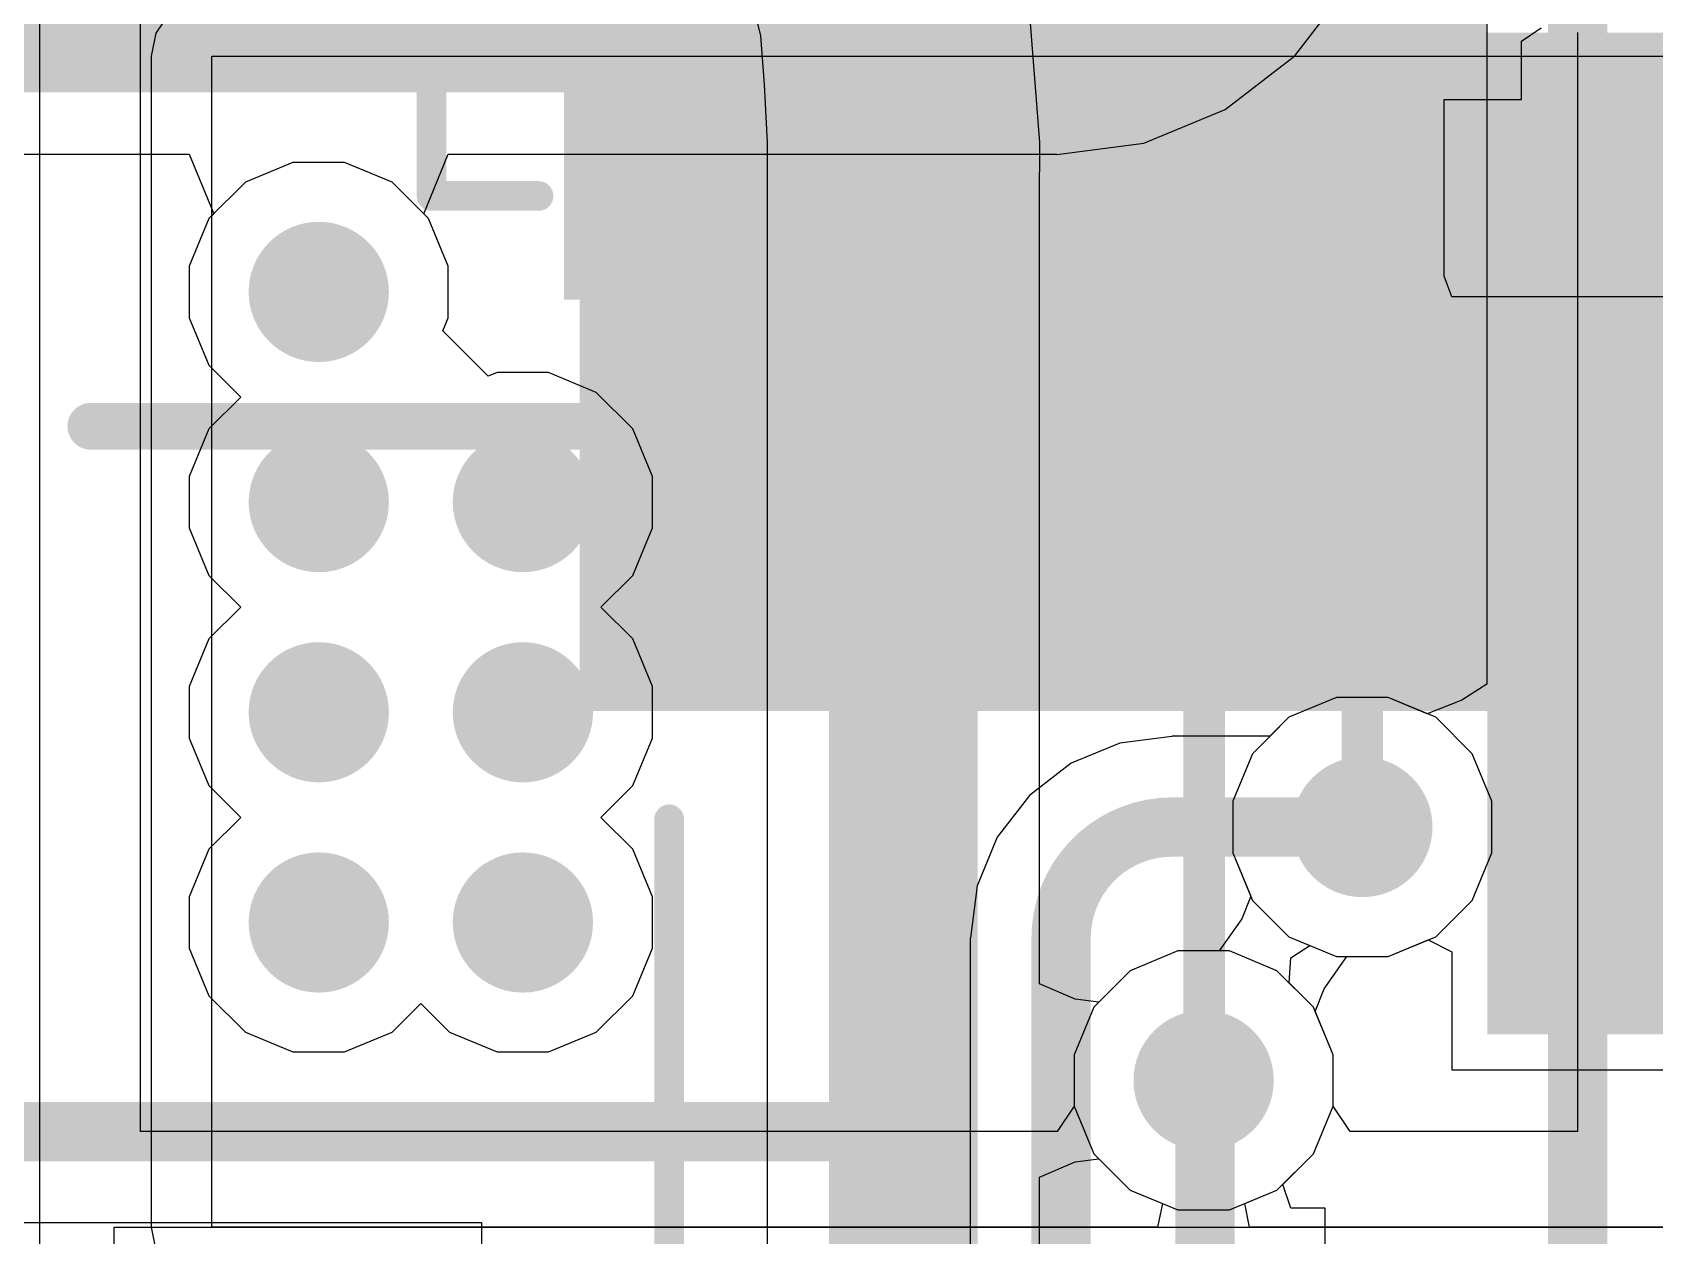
# Model space of a CAD drawing. Header units: inches. Extents: x -0.01 to 2.44, y -0.01 to 2.26.
# Drawn here: x 0.8918 to 1.1649, y 1.0539 to 1.2566 of the extents above; entities that cross this region are included whole.
import ezdxf

# ---------------------------------------------------------------- set-up
doc = ezdxf.new("R2010")
doc.units = ezdxf.units.IN
doc.header["$MEASUREMENT"] = 0
for name, color, linetype in [('Bottom Layer', 5, 'Continuous'), ('Bottom Overlay', 54, 'Continuous'), ('Bottom Paste', 16, 'Continuous'), ('Bottom Solder', 6, 'Continuous'), ('GROUND', 16, 'Continuous'), ('POWER', 76, 'Continuous'), ('SIGNAL1', 90, 'Continuous'), ('SIGNAL2', 156, 'Continuous'), ('Top Layer', 1, 'Continuous'), ('Top Overlay', 2, 'Continuous'), ('Top Paste', 8, 'Continuous'), ('Top Solder', 216, 'Continuous'), ('Via Holes', 16, 'Continuous')]:
    doc.layers.add(name, color=color, linetype=linetype)

# ---------------------------------------------------------------- blocks, each defined once
blk = doc.blocks.new('24_WQFN__4_4__16')
at = {"layer": 'Top Layer'}
for points in [[(-0.05472, 0.05906), (-0.05472, 0.09252), (-0.0437, 0.09252), (-0.0437, 0.05906)], [(-0.03504, 0.05906), (-0.03504, 0.09252), (-0.02402, 0.09252), (-0.02402, 0.05906)], [(-0.01535, 0.05906), (-0.01535, 0.09252), (-0.00433, 0.09252), (-0.00433, 0.05906)], [(0.00433, 0.05906), (0.00433, 0.09252), (0.01535, 0.09252), (0.01535, 0.05906)], [(0.02402, 0.05906), (0.02402, 0.09252), (0.03504, 0.09252), (0.03504, 0.05906)], [(0.0437, 0.05906), (0.0437, 0.09252), (0.05472, 0.09252), (0.05472, 0.05906)], [(-0.09449, 0.05472), (-0.06102, 0.05472), (-0.06102, 0.0437), (-0.09449, 0.0437)], [(0.06102, 0.05472), (0.09449, 0.05472), (0.09449, 0.0437), (0.06102, 0.0437)], [(-0.05315, 0.05315), (0.05315, 0.05315), (0.05315, -0.05315), (-0.05315, -0.05315)], [(-0.09449, 0.03504), (-0.06102, 0.03504), (-0.06102, 0.02402), (-0.09449, 0.02402)], [(0.06102, 0.03504), (0.09449, 0.03504), (0.09449, 0.02402), (0.06102, 0.02402)], [(-0.09449, 0.01535), (-0.06102, 0.01535), (-0.06102, 0.00433), (-0.09449, 0.00433)], [(0.06102, 0.01535), (0.09449, 0.01535), (0.09449, 0.00433), (0.06102, 0.00433)], [(-0.09449, -0.00433), (-0.06102, -0.00433), (-0.06102, -0.01535), (-0.09449, -0.01535)], [(0.06102, -0.00433), (0.09449, -0.00433), (0.09449, -0.01535), (0.06102, -0.01535)], [(-0.09449, -0.02402), (-0.06102, -0.02402), (-0.06102, -0.03504), (-0.09449, -0.03504)], [(0.06102, -0.02402), (0.09449, -0.02402), (0.09449, -0.03504), (0.06102, -0.03504)], [(-0.06102, -0.05472), (-0.09449, -0.05472), (-0.09449, -0.0437), (-0.06102, -0.0437)], [(0.06102, -0.0437), (0.09449, -0.0437), (0.09449, -0.05472), (0.06102, -0.05472)], [(-0.0437, -0.05906), (-0.0437, -0.09252), (-0.05472, -0.09252), (-0.05472, -0.05906)], [(-0.02402, -0.05906), (-0.02402, -0.09252), (-0.03504, -0.09252), (-0.03504, -0.05906)], [(-0.00433, -0.05906), (-0.00433, -0.09252), (-0.01535, -0.09252), (-0.01535, -0.05906)], [(0.01535, -0.05906), (0.01535, -0.09252), (0.00433, -0.09252), (0.00433, -0.05906)], [(0.03504, -0.05906), (0.03504, -0.09252), (0.02402, -0.09252), (0.02402, -0.05906)], [(0.05472, -0.05906), (0.05472, -0.09252), (0.0437, -0.09252), (0.0437, -0.05906)]]:
    blk.add_hatch(color=1, dxfattribs=at).paths.add_polyline_path(points)
at = {"layer": 'Top Paste'}
for points in [[(-0.05472, 0.05906), (-0.05472, 0.09252), (-0.0437, 0.09252), (-0.0437, 0.05906)], [(-0.03504, 0.05906), (-0.03504, 0.09252), (-0.02402, 0.09252), (-0.02402, 0.05906)], [(-0.01535, 0.05906), (-0.01535, 0.09252), (-0.00433, 0.09252), (-0.00433, 0.05906)], [(0.00433, 0.05906), (0.00433, 0.09252), (0.01535, 0.09252), (0.01535, 0.05906)], [(0.02402, 0.05906), (0.02402, 0.09252), (0.03504, 0.09252), (0.03504, 0.05906)], [(0.0437, 0.05906), (0.0437, 0.09252), (0.05472, 0.09252), (0.05472, 0.05906)], [(-0.09449, 0.05472), (-0.06102, 0.05472), (-0.06102, 0.0437), (-0.09449, 0.0437)], [(0.06102, 0.05472), (0.09449, 0.05472), (0.09449, 0.0437), (0.06102, 0.0437)], [(-0.05315, 0.05315), (0.05315, 0.05315), (0.05315, -0.05315), (-0.05315, -0.05315)], [(-0.09449, 0.03504), (-0.06102, 0.03504), (-0.06102, 0.02402), (-0.09449, 0.02402)], [(0.06102, 0.03504), (0.09449, 0.03504), (0.09449, 0.02402), (0.06102, 0.02402)], [(-0.09449, 0.01535), (-0.06102, 0.01535), (-0.06102, 0.00433), (-0.09449, 0.00433)], [(0.06102, 0.01535), (0.09449, 0.01535), (0.09449, 0.00433), (0.06102, 0.00433)], [(-0.09449, -0.00433), (-0.06102, -0.00433), (-0.06102, -0.01535), (-0.09449, -0.01535)], [(0.06102, -0.00433), (0.09449, -0.00433), (0.09449, -0.01535), (0.06102, -0.01535)], [(-0.09449, -0.02402), (-0.06102, -0.02402), (-0.06102, -0.03504), (-0.09449, -0.03504)], [(0.06102, -0.02402), (0.09449, -0.02402), (0.09449, -0.03504), (0.06102, -0.03504)], [(-0.06102, -0.05472), (-0.09449, -0.05472), (-0.09449, -0.0437), (-0.06102, -0.0437)], [(0.06102, -0.0437), (0.09449, -0.0437), (0.09449, -0.05472), (0.06102, -0.05472)], [(-0.0437, -0.05906), (-0.0437, -0.09252), (-0.05472, -0.09252), (-0.05472, -0.05906)], [(-0.02402, -0.05906), (-0.02402, -0.09252), (-0.03504, -0.09252), (-0.03504, -0.05906)], [(-0.00433, -0.05906), (-0.00433, -0.09252), (-0.01535, -0.09252), (-0.01535, -0.05906)], [(0.01535, -0.05906), (0.01535, -0.09252), (0.00433, -0.09252), (0.00433, -0.05906)], [(0.03504, -0.05906), (0.03504, -0.09252), (0.02402, -0.09252), (0.02402, -0.05906)], [(0.05472, -0.05906), (0.05472, -0.09252), (0.0437, -0.09252), (0.0437, -0.05906)]]:
    blk.add_hatch(color=8, dxfattribs=at).paths.add_polyline_path(points)
at = {"layer": 'Top Solder'}
for points in [[(-0.05872, 0.05506), (-0.05872, 0.09652), (-0.0397, 0.09652), (-0.0397, 0.05506)], [(-0.03904, 0.05506), (-0.03904, 0.09652), (-0.02002, 0.09652), (-0.02002, 0.05506)], [(-0.01935, 0.05506), (-0.01935, 0.09652), (-0.00033, 0.09652), (-0.00033, 0.05506)], [(0.00033, 0.05506), (0.00033, 0.09652), (0.01935, 0.09652), (0.01935, 0.05506)], [(0.02002, 0.05506), (0.02002, 0.09652), (0.03904, 0.09652), (0.03904, 0.05506)], [(0.0397, 0.05506), (0.0397, 0.09652), (0.05872, 0.09652), (0.05872, 0.05506)], [(-0.09849, 0.05872), (-0.05702, 0.05872), (-0.05702, 0.0397), (-0.09849, 0.0397)], [(0.05702, 0.05872), (0.09849, 0.05872), (0.09849, 0.0397), (0.05702, 0.0397)], [(-0.05715, 0.05715), (0.05715, 0.05715), (0.05715, -0.05715), (-0.05715, -0.05715)], [(-0.09849, 0.03904), (-0.05702, 0.03904), (-0.05702, 0.02002), (-0.09849, 0.02002)], [(0.05702, 0.03904), (0.09849, 0.03904), (0.09849, 0.02002), (0.05702, 0.02002)], [(-0.09849, 0.01935), (-0.05702, 0.01935), (-0.05702, 0.00033), (-0.09849, 0.00033)], [(0.05702, 0.01935), (0.09849, 0.01935), (0.09849, 0.00033), (0.05702, 0.00033)], [(-0.09849, -0.00033), (-0.05702, -0.00033), (-0.05702, -0.01935), (-0.09849, -0.01935)], [(0.05702, -0.00033), (0.09849, -0.00033), (0.09849, -0.01935), (0.05702, -0.01935)], [(-0.09849, -0.02002), (-0.05702, -0.02002), (-0.05702, -0.03904), (-0.09849, -0.03904)], [(0.05702, -0.02002), (0.09849, -0.02002), (0.09849, -0.03904), (0.05702, -0.03904)], [(-0.05702, -0.05872), (-0.09849, -0.05872), (-0.09849, -0.0397), (-0.05702, -0.0397)], [(0.05702, -0.0397), (0.09849, -0.0397), (0.09849, -0.05872), (0.05702, -0.05872)], [(-0.0397, -0.05506), (-0.0397, -0.09652), (-0.05872, -0.09652), (-0.05872, -0.05506)], [(-0.02002, -0.05506), (-0.02002, -0.09652), (-0.03904, -0.09652), (-0.03904, -0.05506)], [(-0.00033, -0.05506), (-0.00033, -0.09652), (-0.01935, -0.09652), (-0.01935, -0.05506)], [(0.01935, -0.05506), (0.01935, -0.09652), (0.00033, -0.09652), (0.00033, -0.05506)], [(0.03904, -0.05506), (0.03904, -0.09652), (0.02002, -0.09652), (0.02002, -0.05506)], [(0.05872, -0.05506), (0.05872, -0.09652), (0.0397, -0.09652), (0.0397, -0.05506)]]:
    blk.add_hatch(color=216, dxfattribs=at).paths.add_polyline_path(points)
at = {"layer": 'Top Overlay'}
for points in [[(-0.062, 0.081, 0.005, 0.005, 0), (-0.081, 0.081, 0.005, 0.005, 0)], [(-0.081, 0.063, 0.005, 0.005, 0), (-0.081, 0.081, 0.005, 0.005, 0)], [(0.081, 0.081, 0.005, 0.005, 0), (0.062, 0.081, 0.005, 0.005, 0)], [(0.081, 0.063, 0.005, 0.005, 0), (0.081, 0.081, 0.005, 0.005, 0)], [(-0.106, 0.04457, 0.005, 0.005, 0), (-0.106, 0.05457, 0.005, 0.005, 0)], [(-0.101, 0.04957, 0.005, 0.005, 0), (-0.106, 0.05457, 0.005, 0.005, 0)], [(-0.106, 0.04457, 0.005, 0.005, 0), (-0.101, 0.04957, 0.005, 0.005, 0)], [(-0.081, -0.081, 0.005, 0.005, 0), (-0.081, -0.063, 0.005, 0.005, 0)], [(0.081, -0.081, 0.005, 0.005, 0), (0.081, -0.063, 0.005, 0.005, 0)], [(-0.062, -0.081, 0.005, 0.005, 0), (-0.081, -0.081, 0.005, 0.005, 0)], [(0.081, -0.081, 0.005, 0.005, 0), (0.062, -0.081, 0.005, 0.005, 0)]]:
    blk.add_lwpolyline(points, format="xyseb", dxfattribs=at)
for points in [[(-0.08225, 0.081, 0.0025, 0.0025, 1), (-0.07975, 0.081, 0.0025, 0.0025, 1)], [(-0.08225, 0.081, 0.0025, 0.0025, 1), (-0.07975, 0.081, 0.0025, 0.0025, 1)], [(-0.06325, 0.081, 0.0025, 0.0025, 1), (-0.06075, 0.081, 0.0025, 0.0025, 1)], [(0.06075, 0.081, 0.0025, 0.0025, 1), (0.06325, 0.081, 0.0025, 0.0025, 1)], [(0.07975, 0.081, 0.0025, 0.0025, 1), (0.08225, 0.081, 0.0025, 0.0025, 1)], [(0.07975, 0.081, 0.0025, 0.0025, 1), (0.08225, 0.081, 0.0025, 0.0025, 1)], [(-0.08225, 0.063, 0.0025, 0.0025, 1), (-0.07975, 0.063, 0.0025, 0.0025, 1)], [(0.07975, 0.063, 0.0025, 0.0025, 1), (0.08225, 0.063, 0.0025, 0.0025, 1)], [(-0.10725, 0.05457, 0.0025, 0.0025, 1), (-0.10475, 0.05457, 0.0025, 0.0025, 1)], [(-0.10725, 0.05457, 0.0025, 0.0025, 1), (-0.10475, 0.05457, 0.0025, 0.0025, 1)], [(-0.10225, 0.04957, 0.0025, 0.0025, 1), (-0.09975, 0.04957, 0.0025, 0.0025, 1)], [(-0.10225, 0.04957, 0.0025, 0.0025, 1), (-0.09975, 0.04957, 0.0025, 0.0025, 1)], [(-0.10725, 0.04457, 0.0025, 0.0025, 1), (-0.10475, 0.04457, 0.0025, 0.0025, 1)], [(-0.10725, 0.04457, 0.0025, 0.0025, 1), (-0.10475, 0.04457, 0.0025, 0.0025, 1)], [(-0.08225, -0.063, 0.0025, 0.0025, 1), (-0.07975, -0.063, 0.0025, 0.0025, 1)], [(0.07975, -0.063, 0.0025, 0.0025, 1), (0.08225, -0.063, 0.0025, 0.0025, 1)], [(-0.08225, -0.081, 0.0025, 0.0025, 1), (-0.07975, -0.081, 0.0025, 0.0025, 1)], [(-0.08225, -0.081, 0.0025, 0.0025, 1), (-0.07975, -0.081, 0.0025, 0.0025, 1)], [(-0.06325, -0.081, 0.0025, 0.0025, 1), (-0.06075, -0.081, 0.0025, 0.0025, 1)], [(0.06075, -0.081, 0.0025, 0.0025, 1), (0.06325, -0.081, 0.0025, 0.0025, 1)], [(0.07975, -0.081, 0.0025, 0.0025, 1), (0.08225, -0.081, 0.0025, 0.0025, 1)], [(0.07975, -0.081, 0.0025, 0.0025, 1), (0.08225, -0.081, 0.0025, 0.0025, 1)]]:
    blk.add_lwpolyline(points, format="xyseb", close=True, dxfattribs=at)
blk = doc.blocks.new('RES_3920_B_46')
at = {"layer": 'Bottom Layer'}
blk.add_hatch(color=5, dxfattribs=at).paths.add_polyline_path([(-0.21654, 0.12205), (-0.11024, 0.12205), (-0.11024, -0.12205), (-0.21654, -0.12205)])
at = {"layer": 'Bottom Paste'}
blk.add_hatch(color=16, dxfattribs=at).paths.add_polyline_path([(-0.21654, 0.12205), (-0.11024, 0.12205), (-0.11024, -0.12205), (-0.21654, -0.12205)])
at = {"layer": 'Bottom Solder'}
blk.add_hatch(color=6, dxfattribs=at).paths.add_polyline_path([(-0.22054, 0.12605), (-0.10624, 0.12605), (-0.10624, -0.12605), (-0.22054, -0.12605)])
at = {"layer": 'Bottom Overlay'}
blk.add_lwpolyline([(0.082, -0.111, 0.005, 0.005, 0), (-0.088, -0.111, 0.005, 0.005, 0)], format="xyseb", dxfattribs=at)
blk.add_lwpolyline([(-0.08925, -0.111, 0.0025, 0.0025, 1), (-0.08675, -0.111, 0.0025, 0.0025, 1)], format="xyseb", close=True, dxfattribs=at)
blk = doc.blocks.new('BM04B_GHS_TBT_88')
at = {"layer": 'Top Layer'}
blk.add_hatch(color=1, dxfattribs=at).paths.add_polyline_path([(-0.16634, 0.01476), (-0.12697, 0.01476), (-0.12697, -0.09547), (-0.16634, -0.09547)])
at = {"layer": 'Top Paste'}
blk.add_hatch(color=8, dxfattribs=at).paths.add_polyline_path([(-0.16634, 0.01476), (-0.12697, 0.01476), (-0.12697, -0.09547), (-0.16634, -0.09547)])
at = {"layer": 'Top Solder'}
blk.add_hatch(color=216, dxfattribs=at).paths.add_polyline_path([(-0.17034, 0.01876), (-0.12297, 0.01876), (-0.12297, -0.09947), (-0.17034, -0.09947)])
at = {"layer": 'Top Overlay'}
blk.add_lwpolyline([(0.1122, -0.08366, 0.00787, 0.00787, 0), (-0.1122, -0.08366, 0.00787, 0.00787, 0)], format="xyseb", dxfattribs=at)
for points in [[(-0.11417, -0.08366, 0.00394, 0.00394, 1), (-0.11024, -0.08366, 0.00394, 0.00394, 1)], [(0.11024, -0.08366, 0.00394, 0.00394, 1), (0.11417, -0.08366, 0.00394, 0.00394, 1)]]:
    blk.add_lwpolyline(points, format="xyseb", close=True, dxfattribs=at)

msp = doc.modelspace()

# ---------------------------------------------------------------- hatches: boundary and pattern name
at = {"layer": 'Bottom Layer'}
h = msp.add_hatch(color=5, dxfattribs=at)
edge = h.paths.add_edge_path()
edge.add_arc((0.94, 1.21284), 0.01181, 0, 360)
h = msp.add_hatch(color=5, dxfattribs=at)
edge = h.paths.add_edge_path()
edge.add_arc((0.94, 1.17743), 0.01181, 0, 360)
h = msp.add_hatch(color=5, dxfattribs=at)
edge = h.paths.add_edge_path()
edge.add_arc((0.97437, 1.17743), 0.01181, 0, 360)
h = msp.add_hatch(color=5, dxfattribs=at)
edge = h.paths.add_edge_path()
edge.add_arc((0.94, 1.14202), 0.01181, 0, 360)
h = msp.add_hatch(color=5, dxfattribs=at)
edge = h.paths.add_edge_path()
edge.add_arc((0.97437, 1.14202), 0.01181, 0, 360)
h = msp.add_hatch(color=5, dxfattribs=at)
edge = h.paths.add_edge_path()
edge.add_arc((1.11573, 1.12269), 0.01181, 0, 360)
h = msp.add_hatch(color=5, dxfattribs=at)
edge = h.paths.add_edge_path()
edge.add_arc((0.94, 1.10661), 0.01181, 0, 360)
h = msp.add_hatch(color=5, dxfattribs=at)
edge = h.paths.add_edge_path()
edge.add_arc((0.97437, 1.10661), 0.01181, 0, 360)
h = msp.add_hatch(color=5, dxfattribs=at)
edge = h.paths.add_edge_path()
edge.add_arc((1.089, 1.08), 0.01181, 0, 360)
at = {"layer": 'GROUND'}
h = msp.add_hatch(color=16, dxfattribs=at)
edge = h.paths.add_edge_path()
edge.add_arc((0.94, 1.21284), 0.01181, 0, 360)
h = msp.add_hatch(color=16, dxfattribs=at)
edge = h.paths.add_edge_path()
edge.add_arc((0.94, 1.17743), 0.01181, 0, 360)
h = msp.add_hatch(color=16, dxfattribs=at)
edge = h.paths.add_edge_path()
edge.add_arc((0.97437, 1.17743), 0.01181, 0, 360)
h = msp.add_hatch(color=16, dxfattribs=at)
edge = h.paths.add_edge_path()
edge.add_arc((0.94, 1.14202), 0.01181, 0, 360)
h = msp.add_hatch(color=16, dxfattribs=at)
edge = h.paths.add_edge_path()
edge.add_arc((0.97437, 1.14202), 0.01181, 0, 360)
h = msp.add_hatch(color=16, dxfattribs=at)
edge = h.paths.add_edge_path()
edge.add_arc((1.11573, 1.12269), 0.01181, 0, 360)
h = msp.add_hatch(color=16, dxfattribs=at)
edge = h.paths.add_edge_path()
edge.add_arc((0.94, 1.10661), 0.01181, 0, 360)
h = msp.add_hatch(color=16, dxfattribs=at)
edge = h.paths.add_edge_path()
edge.add_arc((0.97437, 1.10661), 0.01181, 0, 360)
h = msp.add_hatch(color=16, dxfattribs=at)
edge = h.paths.add_edge_path()
edge.add_arc((1.089, 1.08), 0.01181, 0, 360)
at = {"layer": 'POWER'}
h = msp.add_hatch(color=76, dxfattribs=at)
edge = h.paths.add_edge_path()
edge.add_arc((0.94, 1.21284), 0.01181, 0, 360)
h = msp.add_hatch(color=76, dxfattribs=at)
edge = h.paths.add_edge_path()
edge.add_arc((0.94, 1.17743), 0.01181, 0, 360)
h = msp.add_hatch(color=76, dxfattribs=at)
edge = h.paths.add_edge_path()
edge.add_arc((0.97437, 1.17743), 0.01181, 0, 360)
h = msp.add_hatch(color=76, dxfattribs=at)
edge = h.paths.add_edge_path()
edge.add_arc((0.94, 1.14202), 0.01181, 0, 360)
h = msp.add_hatch(color=76, dxfattribs=at)
edge = h.paths.add_edge_path()
edge.add_arc((0.97437, 1.14202), 0.01181, 0, 360)
h = msp.add_hatch(color=76, dxfattribs=at)
edge = h.paths.add_edge_path()
edge.add_arc((1.11573, 1.12269), 0.01181, 0, 360)
h = msp.add_hatch(color=76, dxfattribs=at)
edge = h.paths.add_edge_path()
edge.add_arc((0.94, 1.10661), 0.01181, 0, 360)
h = msp.add_hatch(color=76, dxfattribs=at)
edge = h.paths.add_edge_path()
edge.add_arc((0.97437, 1.10661), 0.01181, 0, 360)
h = msp.add_hatch(color=76, dxfattribs=at)
edge = h.paths.add_edge_path()
edge.add_arc((1.089, 1.08), 0.01181, 0, 360)
at = {"layer": 'SIGNAL1'}
h = msp.add_hatch(color=90, dxfattribs=at)
edge = h.paths.add_edge_path()
edge.add_arc((0.94, 1.21284), 0.01181, 0, 360)
h = msp.add_hatch(color=90, dxfattribs=at)
edge = h.paths.add_edge_path()
edge.add_arc((0.94, 1.17743), 0.01181, 0, 360)
h = msp.add_hatch(color=90, dxfattribs=at)
edge = h.paths.add_edge_path()
edge.add_arc((0.97437, 1.17743), 0.01181, 0, 360)
h = msp.add_hatch(color=90, dxfattribs=at)
edge = h.paths.add_edge_path()
edge.add_arc((0.94, 1.14202), 0.01181, 0, 360)
h = msp.add_hatch(color=90, dxfattribs=at)
edge = h.paths.add_edge_path()
edge.add_arc((0.97437, 1.14202), 0.01181, 0, 360)
h = msp.add_hatch(color=90, dxfattribs=at)
edge = h.paths.add_edge_path()
edge.add_arc((1.11573, 1.12269), 0.01181, 0, 360)
h = msp.add_hatch(color=90, dxfattribs=at)
edge = h.paths.add_edge_path()
edge.add_arc((0.94, 1.10661), 0.01181, 0, 360)
h = msp.add_hatch(color=90, dxfattribs=at)
edge = h.paths.add_edge_path()
edge.add_arc((0.97437, 1.10661), 0.01181, 0, 360)
h = msp.add_hatch(color=90, dxfattribs=at)
edge = h.paths.add_edge_path()
edge.add_arc((1.089, 1.08), 0.01181, 0, 360)
at = {"layer": 'SIGNAL2'}
h = msp.add_hatch(color=156, dxfattribs=at)
edge = h.paths.add_edge_path()
edge.add_arc((0.94, 1.21284), 0.01181, 0, 360)
h = msp.add_hatch(color=156, dxfattribs=at)
edge = h.paths.add_edge_path()
edge.add_arc((0.94, 1.17743), 0.01181, 0, 360)
h = msp.add_hatch(color=156, dxfattribs=at)
edge = h.paths.add_edge_path()
edge.add_arc((0.97437, 1.17743), 0.01181, 0, 360)
h = msp.add_hatch(color=156, dxfattribs=at)
edge = h.paths.add_edge_path()
edge.add_arc((0.94, 1.14202), 0.01181, 0, 360)
h = msp.add_hatch(color=156, dxfattribs=at)
edge = h.paths.add_edge_path()
edge.add_arc((0.97437, 1.14202), 0.01181, 0, 360)
h = msp.add_hatch(color=156, dxfattribs=at)
edge = h.paths.add_edge_path()
edge.add_arc((1.11573, 1.12269), 0.01181, 0, 360)
h = msp.add_hatch(color=156, dxfattribs=at)
edge = h.paths.add_edge_path()
edge.add_arc((0.94, 1.10661), 0.01181, 0, 360)
h = msp.add_hatch(color=156, dxfattribs=at)
edge = h.paths.add_edge_path()
edge.add_arc((0.97437, 1.10661), 0.01181, 0, 360)
h = msp.add_hatch(color=156, dxfattribs=at)
edge = h.paths.add_edge_path()
edge.add_arc((1.089, 1.08), 0.01181, 0, 360)
at = {"layer": 'Top Layer'}
h = msp.add_hatch(color=1, dxfattribs=at)
edge = h.paths.add_edge_path()
edge.add_arc((0.94, 1.21284), 0.01181, 0, 360)
h = msp.add_hatch(color=1, dxfattribs=at)
edge = h.paths.add_edge_path()
edge.add_arc((0.94, 1.17743), 0.01181, 0, 360)
h = msp.add_hatch(color=1, dxfattribs=at)
edge = h.paths.add_edge_path()
edge.add_arc((0.97437, 1.17743), 0.01181, 0, 360)
h = msp.add_hatch(color=1, dxfattribs=at)
edge = h.paths.add_edge_path()
edge.add_arc((0.94, 1.14202), 0.01181, 0, 360)
h = msp.add_hatch(color=1, dxfattribs=at)
edge = h.paths.add_edge_path()
edge.add_arc((0.97437, 1.14202), 0.01181, 0, 360)
h = msp.add_hatch(color=1, dxfattribs=at)
edge = h.paths.add_edge_path()
edge.add_arc((1.11573, 1.12269), 0.01181, 0, 360)
h = msp.add_hatch(color=1, dxfattribs=at)
edge = h.paths.add_edge_path()
edge.add_arc((0.94, 1.10661), 0.01181, 0, 360)
h = msp.add_hatch(color=1, dxfattribs=at)
edge = h.paths.add_edge_path()
edge.add_arc((0.97437, 1.10661), 0.01181, 0, 360)
h = msp.add_hatch(color=1, dxfattribs=at)
edge = h.paths.add_edge_path()
edge.add_arc((1.089, 1.08), 0.01181, 0, 360)
at = {"layer": 'Via Holes'}
h = msp.add_hatch(color=7, dxfattribs=at)
edge = h.paths.add_edge_path()
edge.add_arc((0.94, 1.21284), 0.00591, 0, 360)
h = msp.add_hatch(color=7, dxfattribs=at)
edge = h.paths.add_edge_path()
edge.add_arc((0.94, 1.17743), 0.00591, 0, 360)
h = msp.add_hatch(color=7, dxfattribs=at)
edge = h.paths.add_edge_path()
edge.add_arc((0.97437, 1.17743), 0.00591, 0, 360)
h = msp.add_hatch(color=7, dxfattribs=at)
edge = h.paths.add_edge_path()
edge.add_arc((0.94, 1.14202), 0.00591, 0, 360)
h = msp.add_hatch(color=7, dxfattribs=at)
edge = h.paths.add_edge_path()
edge.add_arc((0.97437, 1.14202), 0.00591, 0, 360)
h = msp.add_hatch(color=7, dxfattribs=at)
edge = h.paths.add_edge_path()
edge.add_arc((1.11573, 1.12269), 0.00591, 0, 360)
h = msp.add_hatch(color=7, dxfattribs=at)
edge = h.paths.add_edge_path()
edge.add_arc((0.94, 1.10661), 0.00591, 0, 360)
h = msp.add_hatch(color=7, dxfattribs=at)
edge = h.paths.add_edge_path()
edge.add_arc((0.97437, 1.10661), 0.00591, 0, 360)
h = msp.add_hatch(color=7, dxfattribs=at)
edge = h.paths.add_edge_path()
edge.add_arc((1.089, 1.08), 0.00591, 0, 360)

# ---------------------------------------------------------------- linework, layer by layer
at = {"layer": 'Bottom Layer'}
for p, q in [((0.91479, 1.25974), (0.91258, 1.25644)), ((0.91258, 1.25644), (0.9118, 1.25254)), ((0.9118, 1.25254), (0.9118, 1.05527)), ((0.922, 1.05527), (0.922, 1.25254)), ((0.922, 1.25254), (1.23205, 1.25254)), ((1.11139, 1.1445), (1.10337, 1.14118)), ((1.12007, 1.1445), (1.11139, 1.1445)), ((1.12808, 1.14118), (1.12007, 1.1445)), ((1.10337, 1.14118), (1.09724, 1.13505)), ((1.13422, 1.13505), (1.12808, 1.14118)), ((1.09724, 1.13505), (1.09392, 1.12703)), ((1.13754, 1.12703), (1.13422, 1.13505)), ((1.09392, 1.12703), (1.09392, 1.11835)), ((1.13754, 1.11835), (1.13754, 1.12703)), ((1.09392, 1.11835), (1.09724, 1.11034)), ((1.13422, 1.11034), (1.13754, 1.11835)), ((1.09724, 1.11034), (1.10337, 1.1042)), ((1.12808, 1.1042), (1.13422, 1.11034)), ((1.10337, 1.1042), (1.11139, 1.10088)), ((1.12007, 1.10088), (1.12808, 1.1042)), ((1.08466, 1.10181), (1.07665, 1.09849)), ((1.09334, 1.10181), (1.08466, 1.10181)), ((1.10135, 1.09849), (1.09334, 1.10181)), ((1.11139, 1.10088), (1.12007, 1.10088)), ((1.07665, 1.09849), (1.07051, 1.09235)), ((1.10749, 1.09235), (1.10135, 1.09849)), ((1.07051, 1.09235), (1.06719, 1.08434)), ((1.11081, 1.08434), (1.10749, 1.09235)), ((1.06719, 1.08434), (1.06719, 1.07566)), ((1.11081, 1.07566), (1.11081, 1.08434)), ((1.06719, 1.07566), (1.07051, 1.06765)), ((1.10749, 1.06765), (1.11081, 1.07566)), ((1.07051, 1.06765), (1.07665, 1.06151)), ((1.10135, 1.06151), (1.10749, 1.06765)), ((1.07665, 1.06151), (1.08206, 1.05927)), ((1.09594, 1.05927), (1.10135, 1.06151)), ((1.08206, 1.05927), (1.08126, 1.05527)), ((1.09674, 1.05527), (1.09594, 1.05927)), ((0.9118, 1.05527), (0.91258, 1.05137)), ((1.08126, 1.05527), (0.922, 1.05527)), ((1.302, 1.05527), (1.09674, 1.05527))]:
    msp.add_line(p, q, dxfattribs=at)
at = {"layer": 'GROUND'}
for p, q in [((0.93566, 1.23465), (0.92765, 1.23133)), ((0.94434, 1.23465), (0.93566, 1.23465)), ((0.95235, 1.23133), (0.94434, 1.23465)), ((0.92765, 1.23133), (0.92151, 1.22519)), ((0.95849, 1.22519), (0.95235, 1.23133)), ((0.92151, 1.22519), (0.91819, 1.21718)), ((0.96181, 1.21718), (0.95849, 1.22519)), ((0.91819, 1.21718), (0.91819, 1.2085)), ((0.96181, 1.2085), (0.96181, 1.21718)), ((0.91819, 1.2085), (0.92151, 1.20049)), ((0.96089, 1.20628), (0.96181, 1.2085)), ((0.96854, 1.19863), (0.96089, 1.20628)), ((0.92151, 1.20049), (0.92686, 1.19513)), ((0.97003, 1.19924), (0.96854, 1.19863)), ((0.9787, 1.19924), (0.97003, 1.19924)), ((0.98672, 1.19592), (0.9787, 1.19924)), ((0.92686, 1.19513), (0.92151, 1.18978)), ((0.99286, 1.18978), (0.98672, 1.19592)), ((0.92151, 1.18978), (0.91819, 1.18177)), ((0.99618, 1.18177), (0.99286, 1.18978)), ((0.91819, 1.18177), (0.91819, 1.17309)), ((0.99618, 1.17309), (0.99618, 1.18177)), ((0.91819, 1.17309), (0.92151, 1.16507)), ((0.99286, 1.16507), (0.99618, 1.17309)), ((0.92151, 1.16507), (0.92686, 1.15972)), ((0.98751, 1.15972), (0.99286, 1.16507)), ((0.92686, 1.15972), (0.92151, 1.15437)), ((0.99286, 1.15437), (0.98751, 1.15972)), ((0.92151, 1.15437), (0.91819, 1.14636)), ((0.99618, 1.14636), (0.99286, 1.15437)), ((0.91819, 1.14636), (0.91819, 1.13768)), ((0.99618, 1.13768), (0.99618, 1.14636)), ((1.11139, 1.1445), (1.10337, 1.14118)), ((1.12007, 1.1445), (1.11139, 1.1445)), ((1.12808, 1.14118), (1.12007, 1.1445)), ((1.10337, 1.14118), (1.09724, 1.13505)), ((1.13422, 1.13505), (1.12808, 1.14118)), ((0.91819, 1.13768), (0.92151, 1.12966)), ((0.99286, 1.12966), (0.99618, 1.13768)), ((1.09724, 1.13505), (1.09392, 1.12703)), ((1.13754, 1.12703), (1.13422, 1.13505)), ((0.92151, 1.12966), (0.92686, 1.12431)), ((0.98751, 1.12431), (0.99286, 1.12966)), ((1.09392, 1.12703), (1.09392, 1.11835)), ((1.13754, 1.11835), (1.13754, 1.12703)), ((0.92686, 1.12431), (0.92151, 1.11896)), ((0.99286, 1.11896), (0.98751, 1.12431)), ((0.92151, 1.11896), (0.91819, 1.11095)), ((0.99618, 1.11095), (0.99286, 1.11896)), ((1.09392, 1.11835), (1.09694, 1.11105)), ((1.13422, 1.11034), (1.13754, 1.11835)), ((0.91819, 1.11095), (0.91819, 1.10227)), ((0.99618, 1.10227), (0.99618, 1.11095)), ((1.09694, 1.11105), (1.09545, 1.10723)), ((1.12808, 1.1042), (1.13422, 1.11034)), ((1.09545, 1.10723), (1.09162, 1.10181)), ((1.12007, 1.10088), (1.12808, 1.1042)), ((0.91819, 1.10227), (0.92151, 1.09425)), ((0.99286, 1.09425), (0.99618, 1.10227)), ((1.08466, 1.10181), (1.07665, 1.09849)), ((1.09162, 1.10181), (1.08466, 1.10181)), ((1.10928, 1.09546), (1.11311, 1.10088)), ((1.11311, 1.10088), (1.12007, 1.10088)), ((1.07665, 1.09849), (1.07051, 1.09235)), ((1.10779, 1.09164), (1.10928, 1.09546)), ((0.92151, 1.09425), (0.92765, 1.08812)), ((0.95235, 1.08812), (0.95718, 1.09294)), ((0.95718, 1.09294), (0.96201, 1.08812)), ((0.98672, 1.08812), (0.99286, 1.09425)), ((1.07051, 1.09235), (1.06719, 1.08434)), ((1.11081, 1.08434), (1.10779, 1.09164)), ((0.92765, 1.08812), (0.93566, 1.0848)), ((0.94434, 1.0848), (0.95235, 1.08812)), ((0.96201, 1.08812), (0.97003, 1.0848)), ((0.9787, 1.0848), (0.98672, 1.08812)), ((0.93566, 1.0848), (0.94434, 1.0848)), ((0.97003, 1.0848), (0.9787, 1.0848)), ((1.06719, 1.08434), (1.06719, 1.07566)), ((1.11081, 1.07566), (1.11081, 1.08434)), ((1.06719, 1.07566), (1.07051, 1.06765)), ((1.10749, 1.06765), (1.11081, 1.07566)), ((1.07051, 1.06765), (1.07665, 1.06151)), ((1.10135, 1.06151), (1.10749, 1.06765)), ((1.07665, 1.06151), (1.08466, 1.05819)), ((1.09334, 1.05819), (1.10135, 1.06151)), ((1.08466, 1.05819), (1.09334, 1.05819))]:
    msp.add_line(p, q, dxfattribs=at)
at = {"layer": 'POWER'}
for p, q in [((0.91, 1.07138), (0.91, 1.28326)), ((0.89297, 1.26867), (0.89297, 0.81)), ((1.15196, 1.25657), (1.15196, 1.07138)), ((1.11139, 1.1445), (1.10337, 1.14118)), ((1.12007, 1.1445), (1.11139, 1.1445)), ((1.12808, 1.14118), (1.12007, 1.1445)), ((1.10337, 1.14118), (1.09724, 1.13505)), ((1.13422, 1.13505), (1.12808, 1.14118)), ((1.09724, 1.13505), (1.09392, 1.12703)), ((1.13754, 1.12703), (1.13422, 1.13505)), ((1.09392, 1.12703), (1.09392, 1.11835)), ((1.13754, 1.11835), (1.13754, 1.12703)), ((1.09392, 1.11835), (1.09694, 1.11105)), ((1.13422, 1.11034), (1.13754, 1.11835)), ((1.09694, 1.11105), (1.09545, 1.10723)), ((1.12808, 1.1042), (1.13422, 1.11034)), ((1.09545, 1.10723), (1.09162, 1.10181)), ((1.12007, 1.10088), (1.12808, 1.1042)), ((1.08466, 1.10181), (1.07665, 1.09849)), ((1.09162, 1.10181), (1.08466, 1.10181)), ((1.10928, 1.09546), (1.11311, 1.10088)), ((1.11311, 1.10088), (1.12007, 1.10088)), ((1.07665, 1.09849), (1.07051, 1.09235)), ((1.10779, 1.09164), (1.10928, 1.09546)), ((1.07051, 1.09235), (1.06719, 1.08434)), ((1.11081, 1.08434), (1.10779, 1.09164)), ((1.06719, 1.08434), (1.06719, 1.07566)), ((1.11081, 1.07566), (1.11081, 1.08434)), ((1.06719, 1.07566), (1.06433, 1.07138)), ((1.11367, 1.07138), (1.11081, 1.07566)), ((1.06433, 1.07138), (0.91, 1.07138)), ((1.15196, 1.07138), (1.11367, 1.07138)), ((0.90553, 0.82923), (0.90553, 1.05527)), ((0.90553, 1.05527), (2.03705, 1.05527))]:
    msp.add_line(p, q, dxfattribs=at)
at = {"layer": 'SIGNAL1'}
for p, q in [((1.01015, 1.27355), (1.01436, 1.256)), ((1.06142, 1.238), (1.05944, 1.26314)), ((1.01436, 1.256), (1.01501, 1.24781)), ((1.01501, 1.24781), (1.01548, 1.238)), ((1.01548, 1.238), (1.01548, 1.23797)), ((1.01548, 1.23797), (1.01548, 1.2379)), ((1.01548, 1.2379), (1.01548, 0.98746)), ((1.06137, 1.22803), (1.06142, 1.238)), ((1.06142, 1.238), (1.06142, 1.238)), ((1.06142, 1.238), (1.06142, 1.238)), ((0.93566, 1.23465), (0.92765, 1.23133)), ((0.94434, 1.23465), (0.93566, 1.23465)), ((0.95235, 1.23133), (0.94434, 1.23465)), ((0.92765, 1.23133), (0.92151, 1.22519)), ((0.95849, 1.22519), (0.95235, 1.23133)), ((1.06137, 1.09628), (1.06137, 1.22803)), ((0.92151, 1.22519), (0.91819, 1.21718)), ((0.96181, 1.21718), (0.95849, 1.22519)), ((0.91819, 1.21718), (0.91819, 1.2085)), ((0.96181, 1.2085), (0.96181, 1.21718)), ((0.91819, 1.2085), (0.92151, 1.20049)), ((0.96089, 1.20628), (0.96181, 1.2085)), ((0.96854, 1.19863), (0.96089, 1.20628)), ((0.92151, 1.20049), (0.92686, 1.19513)), ((0.97003, 1.19924), (0.96854, 1.19863)), ((0.9787, 1.19924), (0.97003, 1.19924)), ((0.98672, 1.19592), (0.9787, 1.19924)), ((0.92686, 1.19513), (0.92151, 1.18978)), ((0.99286, 1.18978), (0.98672, 1.19592)), ((0.92151, 1.18978), (0.91819, 1.18177)), ((0.99618, 1.18177), (0.99286, 1.18978)), ((0.91819, 1.18177), (0.91819, 1.17309)), ((0.99618, 1.17309), (0.99618, 1.18177)), ((0.91819, 1.17309), (0.92151, 1.16507)), ((0.99286, 1.16507), (0.99618, 1.17309)), ((0.92151, 1.16507), (0.92686, 1.15972)), ((0.98751, 1.15972), (0.99286, 1.16507)), ((0.92686, 1.15972), (0.92151, 1.15437)), ((0.99286, 1.15437), (0.98751, 1.15972)), ((0.92151, 1.15437), (0.91819, 1.14636)), ((0.99618, 1.14636), (0.99286, 1.15437)), ((0.91819, 1.14636), (0.91819, 1.13768)), ((0.99618, 1.13768), (0.99618, 1.14636)), ((1.11139, 1.1445), (1.10337, 1.14118)), ((1.12007, 1.1445), (1.11139, 1.1445)), ((1.12808, 1.14118), (1.12007, 1.1445)), ((1.10337, 1.14118), (1.09724, 1.13505)), ((1.13422, 1.13505), (1.12808, 1.14118)), ((0.91819, 1.13768), (0.92151, 1.12966)), ((0.99286, 1.12966), (0.99618, 1.13768)), ((1.09724, 1.13505), (1.09392, 1.12703)), ((1.13754, 1.12703), (1.13422, 1.13505)), ((0.92151, 1.12966), (0.92686, 1.12431)), ((0.98751, 1.12431), (0.99286, 1.12966)), ((1.09392, 1.12703), (1.09392, 1.11835)), ((1.13754, 1.11835), (1.13754, 1.12703)), ((0.92686, 1.12431), (0.92151, 1.11896)), ((0.99286, 1.11896), (0.98751, 1.12431)), ((0.92151, 1.11896), (0.91819, 1.11095)), ((0.99618, 1.11095), (0.99286, 1.11896)), ((1.09392, 1.11835), (1.09694, 1.11105)), ((1.13422, 1.11034), (1.13754, 1.11835)), ((0.91819, 1.11095), (0.91819, 1.10227)), ((0.99618, 1.10227), (0.99618, 1.11095)), ((1.09694, 1.11105), (1.09545, 1.10723)), ((1.12808, 1.1042), (1.13422, 1.11034)), ((1.09545, 1.10723), (1.09162, 1.10181)), ((1.12007, 1.10088), (1.12808, 1.1042)), ((0.91819, 1.10227), (0.92151, 1.09425)), ((0.99286, 1.09425), (0.99618, 1.10227)), ((1.08466, 1.10181), (1.07665, 1.09849)), ((1.09162, 1.10181), (1.08466, 1.10181)), ((1.10928, 1.09546), (1.11311, 1.10088)), ((1.11311, 1.10088), (1.12007, 1.10088)), ((1.07665, 1.09849), (1.07137, 1.09321)), ((1.06739, 1.09369), (1.06137, 1.09628)), ((1.10779, 1.09164), (1.10928, 1.09546)), ((0.92151, 1.09425), (0.92765, 1.08812)), ((0.95235, 1.08812), (0.95718, 1.09294)), ((0.95718, 1.09294), (0.96201, 1.08812)), ((0.98672, 1.08812), (0.99286, 1.09425)), ((1.07137, 1.09321), (1.06739, 1.09369)), ((1.11081, 1.08434), (1.10779, 1.09164)), ((0.92765, 1.08812), (0.93566, 1.0848)), ((0.94434, 1.0848), (0.95235, 1.08812)), ((0.96201, 1.08812), (0.97003, 1.0848)), ((0.9787, 1.0848), (0.98672, 1.08812)), ((0.93566, 1.0848), (0.94434, 1.0848)), ((0.97003, 1.0848), (0.9787, 1.0848)), ((1.11081, 1.07566), (1.11081, 1.08434)), ((1.10749, 1.06765), (1.11081, 1.07566)), ((1.06137, 1.06372), (1.06739, 1.06631)), ((1.06739, 1.06631), (1.07137, 1.06679)), ((1.07137, 1.06679), (1.07665, 1.06151)), ((1.10135, 1.06151), (1.10749, 1.06765)), ((1.06137, 0.86262), (1.06137, 1.06372)), ((1.07665, 1.06151), (1.08466, 1.05819)), ((1.09334, 1.05819), (1.10135, 1.06151)), ((1.08466, 1.05819), (1.09334, 1.05819))]:
    msp.add_line(p, q, dxfattribs=at)
for points in [[(0.9981, 1.33535, 0.025, 0.025, -0.198912), (1.03843, 1.238, 0.025, 0.025, 0)], [(1.03843, 1.238, 0.025, 0.025, 0), (1.03843, 1.23793, 0.025, 0.025, 0)], [(1.03843, 0.86262, 0.025, 0.025, 0), (1.03843, 1.23793, 0.025, 0.025, 0)]]:
    msp.add_lwpolyline(points, format="xyseb", dxfattribs=at)
for points in [[(1.03218, 1.238, 0.0125, 0.0125, 1), (1.04468, 1.238, 0.0125, 0.0125, 1)], [(1.03218, 1.238, 0.0125, 0.0125, 1), (1.04468, 1.238, 0.0125, 0.0125, 1)], [(1.03218, 1.23793, 0.0125, 0.0125, 1), (1.04468, 1.23793, 0.0125, 0.0125, 1)], [(1.03218, 1.23793, 0.0125, 0.0125, 1), (1.04468, 1.23793, 0.0125, 0.0125, 1)]]:
    msp.add_lwpolyline(points, format="xyseb", close=True, dxfattribs=at)
at = {"layer": 'SIGNAL2'}
for p, q in [((1.10437, 1.25259), (1.11339, 1.26433)), ((1.13666, 1.26283), (1.13666, 1.14675)), ((1.09262, 1.24357), (1.10437, 1.25259)), ((1.07894, 1.23791), (1.09262, 1.24357)), ((1.06426, 1.23597), (1.07894, 1.23791)), ((0.8779, 1.23602), (0.91819, 1.23602)), ((0.91819, 1.23602), (0.92233, 1.22602)), ((0.95767, 1.22602), (0.96181, 1.23602)), ((0.96181, 1.23602), (1.06426, 1.23602)), ((1.06426, 1.23602), (1.06426, 1.23597)), ((0.92151, 1.22519), (0.91819, 1.21718)), ((0.92233, 1.22602), (0.92151, 1.22519)), ((0.95849, 1.22519), (0.95767, 1.22602)), ((0.96181, 1.21718), (0.95849, 1.22519)), ((0.91819, 1.21718), (0.91819, 1.2085)), ((0.96181, 1.2085), (0.96181, 1.21718)), ((0.91819, 1.2085), (0.92151, 1.20049)), ((0.96089, 1.20628), (0.96181, 1.2085)), ((0.96854, 1.19863), (0.96089, 1.20628)), ((0.92151, 1.20049), (0.92686, 1.19513)), ((0.97003, 1.19924), (0.96854, 1.19863)), ((0.9787, 1.19924), (0.97003, 1.19924)), ((0.98672, 1.19592), (0.9787, 1.19924)), ((0.92686, 1.19513), (0.92151, 1.18978)), ((0.99286, 1.18978), (0.98672, 1.19592)), ((0.92151, 1.18978), (0.91819, 1.18177)), ((0.99618, 1.18177), (0.99286, 1.18978)), ((0.91819, 1.18177), (0.91819, 1.17309)), ((0.99618, 1.17309), (0.99618, 1.18177)), ((0.91819, 1.17309), (0.92151, 1.16507)), ((0.99286, 1.16507), (0.99618, 1.17309)), ((0.92151, 1.16507), (0.92686, 1.15972)), ((0.98751, 1.15972), (0.99286, 1.16507)), ((0.92686, 1.15972), (0.92151, 1.15437)), ((0.99286, 1.15437), (0.98751, 1.15972)), ((0.92151, 1.15437), (0.91819, 1.14636)), ((0.99618, 1.14636), (0.99286, 1.15437)), ((0.91819, 1.14636), (0.91819, 1.13768)), ((0.99618, 1.13768), (0.99618, 1.14636)), ((1.11139, 1.1445), (1.10337, 1.14118)), ((1.12007, 1.1445), (1.11139, 1.1445)), ((1.12666, 1.14177), (1.12007, 1.1445)), ((1.13666, 1.14675), (1.1325, 1.14405)), ((1.1325, 1.14405), (1.12666, 1.14177)), ((1.10337, 1.14118), (1.10018, 1.13798)), ((0.91819, 1.13768), (0.92151, 1.12966)), ((0.99286, 1.12966), (0.99618, 1.13768)), ((1.0749, 1.13682), (1.0667, 1.13343)), ((1.08364, 1.13797), (1.0749, 1.13682)), ((1.08369, 1.13798), (1.08364, 1.13797)), ((1.10018, 1.13798), (1.08369, 1.13798)), ((1.0667, 1.13343), (1.05966, 1.12803)), ((0.92151, 1.12966), (0.92686, 1.12431)), ((0.98751, 1.12431), (0.99286, 1.12966)), ((1.05966, 1.12803), (1.05426, 1.12099)), ((0.92686, 1.12431), (0.92151, 1.11896)), ((0.99286, 1.11896), (0.98751, 1.12431)), ((1.05426, 1.12099), (1.05087, 1.11279)), ((0.92151, 1.11896), (0.91819, 1.11095)), ((0.99618, 1.11095), (0.99286, 1.11896)), ((1.05087, 1.11279), (1.04972, 1.10405)), ((0.91819, 1.11095), (0.91819, 1.10227)), ((0.99618, 1.10227), (0.99618, 1.11095)), ((1.04972, 1.10405), (1.04971, 1.104)), ((1.04971, 1.104), (1.04971, 0.79783)), ((0.91819, 1.10227), (0.92151, 1.09425)), ((0.99286, 1.09425), (0.99618, 1.10227)), ((0.92151, 1.09425), (0.92765, 1.08812)), ((0.95235, 1.08812), (0.95718, 1.09294)), ((0.95718, 1.09294), (0.96201, 1.08812)), ((0.98672, 1.08812), (0.99286, 1.09425)), ((0.92765, 1.08812), (0.93566, 1.0848)), ((0.94434, 1.0848), (0.95235, 1.08812)), ((0.96201, 1.08812), (0.97003, 1.0848)), ((0.9787, 1.0848), (0.98672, 1.08812)), ((0.93566, 1.0848), (0.94434, 1.0848)), ((0.97003, 1.0848), (0.9787, 1.0848))]:
    msp.add_line(p, q, dxfattribs=at)
for points in [[(1.098, 1.2927, 0.025, 0.025, -0.414214), (1.06426, 1.25896, 0.025, 0.025, 0)], [(1.15196, 0.32307, 0.01, 0.01, 0), (1.15196, 1.27938, 0.01, 0.01, 0)], [(0.65511, 1.25896, 0.025, 0.025, 0), (1.06426, 1.25896, 0.025, 0.025, 0)], [(1.065, 1.104, 0.01, 0.01, -0.414214), (1.08369, 1.12269, 0.01, 0.01, 0)], [(1.08369, 1.12269, 0.01, 0.01, 0), (1.11573, 1.12269, 0.01, 0.01, 0)], [(1.065, 0.04502, 0.01, 0.01, 0), (1.065, 1.104, 0.01, 0.01, 0)], [(1.089, 1.08, 0.01, 0.01, 0), (1.08921, 1.07979, 0.01, 0.01, 0)], [(1.08921, 0.14475, 0.01, 0.01, 0), (1.08921, 1.07979, 0.01, 0.01, 0)]]:
    msp.add_lwpolyline(points, format="xyseb", dxfattribs=at)
for points in [[(1.05801, 1.25896, 0.0125, 0.0125, 1), (1.07051, 1.25896, 0.0125, 0.0125, 1)], [(1.05801, 1.25896, 0.0125, 0.0125, 1), (1.07051, 1.25896, 0.0125, 0.0125, 1)], [(1.08119, 1.12269, 0.005, 0.005, 1), (1.08619, 1.12269, 0.005, 0.005, 1)], [(1.08119, 1.12269, 0.005, 0.005, 1), (1.08619, 1.12269, 0.005, 0.005, 1)], [(1.11323, 1.12269, 0.005, 0.005, 1), (1.11823, 1.12269, 0.005, 0.005, 1)], [(1.0625, 1.104, 0.005, 0.005, 1), (1.0675, 1.104, 0.005, 0.005, 1)], [(1.0625, 1.104, 0.005, 0.005, 1), (1.0675, 1.104, 0.005, 0.005, 1)], [(1.0865, 1.08, 0.005, 0.005, 1), (1.0915, 1.08, 0.005, 0.005, 1)], [(1.08671, 1.07979, 0.005, 0.005, 1), (1.09171, 1.07979, 0.005, 0.005, 1)], [(1.08671, 1.07979, 0.005, 0.005, 1), (1.09171, 1.07979, 0.005, 0.005, 1)]]:
    msp.add_lwpolyline(points, format="xyseb", close=True, dxfattribs=at)
at = {"layer": 'Top Layer'}
for p, q in [((1.14252, 1.25509), (1.14585, 1.25731)), ((1.14252, 1.24528), (1.14252, 1.25509)), ((1.12949, 1.21547), (1.12949, 1.24528)), ((1.12949, 1.24528), (1.14252, 1.24528)), ((1.13079, 1.21201), (1.12949, 1.21547)), ((1.19016, 1.21201), (1.13079, 1.21201)), ((1.12007, 1.10088), (1.12679, 1.10366)), ((1.12679, 1.10366), (1.13079, 1.10168)), ((1.1037, 1.10063), (1.10687, 1.10275)), ((1.10687, 1.10275), (1.11139, 1.10088)), ((1.11139, 1.10088), (1.12007, 1.10088)), ((1.13079, 1.10168), (1.13079, 1.08177)), ((1.10342, 1.09642), (1.1037, 1.10063)), ((1.10749, 1.09235), (1.10342, 1.09642)), ((1.11081, 1.08434), (1.10749, 1.09235)), ((1.11081, 1.07566), (1.11081, 1.08434)), ((1.13079, 1.08177), (1.19016, 1.08177)), ((1.10749, 1.06765), (1.11081, 1.07566)), ((1.10231, 1.06246), (1.10749, 1.06765)), ((1.10366, 1.05846), (1.10231, 1.06246)), ((1.10945, 1.05846), (1.10366, 1.05846)), ((1.10945, 0.97154), (1.10945, 1.05846)), ((0.70945, 1.05608), (0.9674, 1.05608)), ((0.9674, 1.05608), (0.9674, 0.97409))]:
    msp.add_line(p, q, dxfattribs=at)
for points in [[(1.11573, 1.12269, 0.007, 0.007, 0), (1.11573, 1.26073, 0.007, 0.007, 0)], [(1.08911, 1.23214, 0.007, 0.007, 0), (1.08921, 1.23224, 0.007, 0.007, 0)], [(1.08911, 1.08011, 0.007, 0.007, 0), (1.08911, 1.23214, 0.007, 0.007, 0)], [(1.089, 1.08, 0.007, 0.007, 0), (1.08911, 1.08011, 0.007, 0.007, 0)], [(0.63843, 1.07138, 0.01, 0.01, 0), (1.03843, 1.07138, 0.01, 0.01, 0)], [(1.03843, 1.01535, 0.01, 0.01, 0), (1.03843, 1.07138, 0.01, 0.01, 0)]]:
    msp.add_lwpolyline(points, format="xyseb", dxfattribs=at)
for points in [[(1.08736, 1.23214, 0.0035, 0.0035, 1), (1.09086, 1.23214, 0.0035, 0.0035, 1)], [(1.08736, 1.23214, 0.0035, 0.0035, 1), (1.09086, 1.23214, 0.0035, 0.0035, 1)], [(1.08746, 1.23224, 0.0035, 0.0035, 1), (1.09096, 1.23224, 0.0035, 0.0035, 1)], [(1.11398, 1.12269, 0.0035, 0.0035, 1), (1.11748, 1.12269, 0.0035, 0.0035, 1)], [(1.08725, 1.08, 0.0035, 0.0035, 1), (1.09075, 1.08, 0.0035, 0.0035, 1)], [(1.08736, 1.08011, 0.0035, 0.0035, 1), (1.09086, 1.08011, 0.0035, 0.0035, 1)], [(1.08736, 1.08011, 0.0035, 0.0035, 1), (1.09086, 1.08011, 0.0035, 0.0035, 1)], [(1.03593, 1.07138, 0.005, 0.005, 1), (1.04093, 1.07138, 0.005, 0.005, 1)], [(1.03593, 1.07138, 0.005, 0.005, 1), (1.04093, 1.07138, 0.005, 0.005, 1)]]:
    msp.add_lwpolyline(points, format="xyseb", close=True, dxfattribs=at)

# ---------------------------------------------------------------- block references
for name, p, rotation in [('24_WQFN__4_4__16', (1.04, 1.31), 270), ('RES_3920_B_46', (1.11, 1.036), 270), ('BM04B_GHS_TBT_88', (1.01382, 1.10654), 180)]:
    msp.add_blockref(name, p, dxfattribs=dict(rotation=rotation))

doc.saveas('drawing.dxf')
